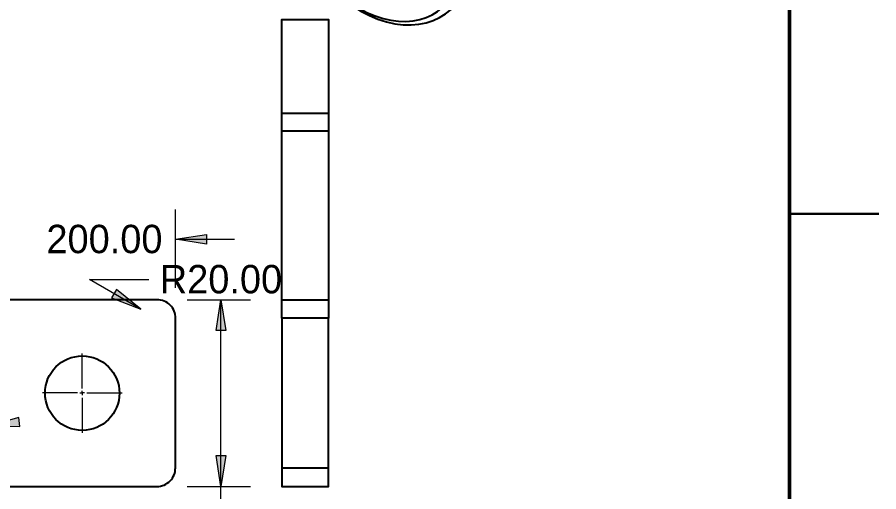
# Model space of a CAD drawing. Header units: millimetres. Extents: x 0.1 to 10.9, y 0.1 to 8.4.
# Drawn here: x 7.239 to 10.875, y 3.078 to 5.079 of the extents above; entities that cross this region are included whole.
import ezdxf

# ---------------------------------------------------------------- set-up
doc = ezdxf.new("R2010")
doc.units = ezdxf.units.MM
for name, color, linetype in [('PDF_Geometry', 7, 'Continuous'), ('PDF_Solid Fills', 7, 'Continuous'), ('PDF_Text', 7, 'Continuous')]:
    doc.layers.add(name, color=color, linetype=linetype)
doc.styles.add('PDF Century Gothic', font='GOTHIC.TTF')

msp = doc.modelspace()

# ---------------------------------------------------------------- hatches: boundary and pattern name
at = {"layer": 'PDF_Solid Fills', "transparency": 33554559}
h = msp.add_hatch(color=256, dxfattribs=at)
h.paths.add_polyline_path([(4.8236, 7.3319), (4.8431, 7.2014), (4.8028, 7.2014)], flags=0)
h.paths.add_polyline_path([(4.8236, 7.4847), (4.8028, 7.6153), (4.8431, 7.6153)], flags=0)
h.paths.add_polyline_path([(4.7778, 7.7472), (4.6472, 7.7278), (4.6472, 7.7681)], flags=0)
h.paths.add_polyline_path([(4.3444, 7.7472), (4.4736, 7.7681), (4.4736, 7.7278)], flags=0)
h.paths.add_polyline_path([(4.4944, 7.4847), (4.5139, 7.3556), (4.475, 7.3556)], flags=0)
h.paths.add_polyline_path([(4.4944, 7.4931), (4.475, 7.6222), (4.5139, 7.6222)], flags=0)
h.paths.add_polyline_path([(4.3444, 7.8444), (4.4736, 7.8639), (4.4736, 7.8236)], flags=0)
h.paths.add_polyline_path([(3.9903, 7.8444), (3.8597, 7.8236), (3.8597, 7.8639)], flags=0)
h.paths.add_polyline_path([(5.3681, 7.4931), (5.3875, 7.3625), (5.3472, 7.3625)], flags=0)
h.paths.add_polyline_path([(5.3681, 7.5681), (5.3472, 7.6972), (5.3875, 7.6972)], flags=0)
h.paths.add_polyline_path([(1.4569, 7.1972), (1.4375, 7.3278), (1.4778, 7.3278)], flags=0)
h.paths.add_polyline_path([(1.4569, 7.1778), (1.4778, 7.0472), (1.4375, 7.0472)], flags=0)
h.paths.add_polyline_path([(1.8111, 6.8569), (1.6958, 6.7931), (1.7208, 6.7611)], flags=0)
h.paths.add_polyline_path([(1.4708, 6.7153), (1.6014, 6.7125), (1.5972, 6.7514)], flags=0)
h.paths.add_polyline_path([(4.7583, 6.8292), (4.6278, 6.8083), (4.6278, 6.8486)], flags=0)
h.paths.add_polyline_path([(4.7778, 6.8292), (4.9069, 6.8486), (4.9069, 6.8083)], flags=0)
h.paths.add_polyline_path([(5.0972, 7.5181), (5.1611, 7.4028), (5.1917, 7.4264)], flags=0)
h.paths.add_polyline_path([(5.2375, 7.1778), (5.2403, 7.3097), (5.2014, 7.3042)], flags=0)
h.paths.add_polyline_path([(1.3139, 6.1639), (1.4194, 6.2417), (1.3917, 6.2694)], flags=0)
h.paths.add_polyline_path([(1.0986, 5.9486), (0.9931, 5.8708), (1.0208, 5.8431)], flags=0)
h.paths.add_polyline_path([(3.7736, 3.1), (3.7542, 3.2306), (3.7931, 3.2306)], flags=0)
h.paths.add_polyline_path([(3.7736, 5.0694), (3.7931, 4.9389), (3.7542, 4.9389)], flags=0)
h.paths.add_polyline_path([(4.1681, 5.4167), (4.0375, 5.3972), (4.0375, 5.4375)], flags=0)
h.paths.add_polyline_path([(4.9542, 5.4167), (5.0847, 5.4375), (5.0847, 5.3972)], flags=0)
h.paths.add_polyline_path([(5.8681, 5.0694), (5.8486, 5.1986), (5.8889, 5.1986)], flags=0)
h.paths.add_polyline_path([(5.8681, 4.675), (5.8889, 4.5458), (5.8486, 4.5458)], flags=0)
h.paths.add_polyline_path([(4.1681, 2.8722), (4.2972, 2.8917), (4.2972, 2.8514)], flags=0)
h.paths.add_polyline_path([(4.9542, 2.8722), (4.825, 2.8514), (4.825, 2.8917)], flags=0)
h.paths.add_polyline_path([(5.3333, 3.1), (5.3542, 2.9708), (5.3139, 2.9708)], flags=0)
h.paths.add_polyline_path([(5.3333, 3.4944), (5.3139, 3.6236), (5.3542, 3.6236)], flags=0)
h.paths.add_polyline_path([(4.9542, 3.7486), (5.0847, 3.7681), (5.0847, 3.7278)], flags=0)
h.paths.add_polyline_path([(7.1208, 3.7486), (6.9903, 3.7278), (6.9903, 3.7681)], flags=0)
h.paths.add_polyline_path([(5.9375, 3.4944), (5.9181, 3.6236), (5.9583, 3.6236)], flags=0)
h.paths.add_polyline_path([(5.9375, 3.1), (5.9583, 2.9708), (5.9181, 2.9708)], flags=0)
h.paths.add_polyline_path([(7.1208, 2.9931), (6.9903, 2.9722), (6.9903, 3.0125)], flags=0)
h.paths.add_polyline_path([(7.9069, 2.9931), (8.0375, 3.0125), (8.0375, 2.9722)], flags=0)
h.paths.add_polyline_path([(8.0986, 3.1), (8.0792, 3.2306), (8.1194, 3.2306)], flags=0)
h.paths.add_polyline_path([(8.0986, 3.8875), (8.1194, 3.7583), (8.0792, 3.7583)], flags=0)
h.paths.add_polyline_path([(7.9069, 4.1431), (8.0375, 4.1625), (8.0375, 4.1222)], flags=0)
h.paths.add_polyline_path([(7.1208, 4.1431), (6.9903, 4.1222), (6.9903, 4.1625)], flags=0)
h.paths.add_polyline_path([(4.6639, 4.7347), (4.7861, 4.7819), (4.7667, 4.8167)], flags=0)
h.paths.add_polyline_path([(5.5889, 3.9861), (5.6097, 3.8556), (5.5694, 3.8556)], flags=0)
h.paths.add_polyline_path([(5.5889, 4.1833), (5.5694, 4.3125), (5.6097, 4.3125)], flags=0)
h.paths.add_polyline_path([(7.7611, 3.8486), (7.6583, 3.9306), (7.6375, 3.8958)], flags=0)
h.paths.add_polyline_path([(5.7444, 4.2958), (5.8694, 4.3375), (5.8514, 4.3736)], flags=0)
h.paths.add_polyline_path([(7.0778, 4.975), (6.9528, 4.9333), (6.9708, 4.8986)], flags=0)
h.paths.add_polyline_path([(7.1194, 3.3556), (7.25, 3.3528), (7.2458, 3.3917)], flags=0)
h.paths.add_polyline_path([(1.9417, 4.1694), (2.0444, 4.0875), (2.0639, 4.1222)], flags=0)
h.paths.add_polyline_path([(1.9194, 4.6125), (2.0417, 4.6611), (2.0222, 4.6944)], flags=0)
h.paths.add_polyline_path([(3.6708, 2.6653), (3.5875, 2.5625), (3.6222, 2.5417)], flags=0)
h.paths.add_polyline_path([(3.5153, 2.4972), (3.6444, 2.5167), (3.6444, 2.4778)], flags=0)
h.paths.add_polyline_path([(3.1806, 2.4972), (3.05, 2.4778), (3.05, 2.5167)], flags=0)
h.paths.add_polyline_path([(3.6264, 3.5639), (3.7556, 3.5833), (3.7556, 3.5431)], flags=0)
h.paths.add_polyline_path([(3.5153, 3.5639), (3.3847, 3.5431), (3.3847, 3.5833)], flags=0)
h.paths.add_polyline_path([(4.0194, 2.8014), (4.0389, 2.6708), (3.9986, 2.6708)], flags=0)
h.paths.add_polyline_path([(4.0194, 2.9306), (3.9986, 3.0597), (4.0389, 3.0597)], flags=0)
h.paths.add_polyline_path([(3.1681, 2.9778), (3.1528, 3.1083), (3.1139, 3.0972)], flags=0)
h.paths.add_polyline_path([(3.1806, 2.4972), (3.05, 2.4778), (3.05, 2.5167)], flags=0)
h.paths.add_polyline_path([(2.6986, 2.4972), (2.8278, 2.5167), (2.8278, 2.4778)], flags=0)
h.paths.add_polyline_path([(2.2458, 2.8014), (2.2653, 2.6708), (2.225, 2.6708)], flags=0)
h.paths.add_polyline_path([(2.2458, 2.9583), (2.225, 3.0889), (2.2653, 3.0889)], flags=0)
h.paths.add_polyline_path([(2.6625, 2.9931), (2.5847, 3.1), (2.5569, 3.0708)], flags=0)
h.paths.add_polyline_path([(2.6986, 2.3833), (2.8278, 2.4042), (2.8278, 2.3639)], flags=0)
h.paths.add_polyline_path([(2.4917, 2.3833), (2.3611, 2.3639), (2.3611, 2.4042)], flags=0)
h.paths.add_polyline_path([(2.4917, 2.2847), (2.3611, 2.2653), (2.3611, 2.3056)], flags=0)
h.paths.add_polyline_path([(2.0972, 2.2847), (2.2278, 2.3056), (2.2278, 2.2653)], flags=0)
h.paths.add_polyline_path([(0.925, 2.8014), (0.9444, 2.6708), (0.9042, 2.6708)], flags=0)
h.paths.add_polyline_path([(0.925, 2.9097), (0.9042, 3.0389), (0.9444, 3.0389)], flags=0)
h.paths.add_polyline_path([(1.1139, 3.1153), (1.2431, 3.1347), (1.2431, 3.0944)], flags=0)
h.paths.add_polyline_path([(1.0639, 3.1153), (0.9347, 3.0944), (0.9347, 3.1347)], flags=0)
h.paths.add_polyline_path([(2.6806, 3.0472), (2.6611, 3.1764), (2.7, 3.1764)], flags=0)
h.paths.add_polyline_path([(2.6806, 3.0278), (2.7, 2.8972), (2.6611, 2.8972)], flags=0)
h.paths.add_polyline_path([(2.4917, 3.4153), (2.3667, 3.375), (2.3597, 3.4139)], flags=0)
h.paths.add_polyline_path([(2.2167, 3.3014), (2.3111, 3.3944), (2.3347, 3.3611)], flags=0)

# ---------------------------------------------------------------- linework, layer by layer
at = {"layer": 'PDF_Geometry', "color": 9, "lineweight": 50, "true_color": 0xc0c0c0}
msp.add_lwpolyline([(0.4986, 0.4986), (0.4986, 7.9986), (10.4986, 7.9986), (10.4986, 0.4986)], close=True, dxfattribs=at)
at = {"layer": 'PDF_Geometry', "lineweight": 25}
msp.add_lwpolyline([(4.2458, 3.1), (4.8764, 3.1, 0.418675), (4.9542, 3.1792), (4.9542, 3.3361, -0.412307), (5.1125, 3.4944), (6.9625, 3.4944, -0.412307), (7.1208, 3.3361), (7.1208, 3.1792, 0.421358), (7.1986, 3.1), (7.8292, 3.1, 0.418676), (7.9069, 3.1792), (7.9069, 3.8097, 0.432764), (7.8292, 3.8875), (6.4111, 3.8875, -0.399755), (5.6639, 4.6, 0.394148), (5.5847, 4.675), (4.9542, 4.675), (4.9542, 5.0694), (4.2458, 5.0694, 0.418676), (4.1681, 4.9903), (4.1681, 3.1792, 0.421359)], format="xyb", close=True, dxfattribs=at)
for points in [[(8.3556, 4.675), (8.3556, 5.0694), (8.5528, 5.0694), (8.5528, 4.675)], [(8.3556, 4.6), (8.3556, 4.6111), (8.3556, 4.6222), (8.3556, 4.6319), (8.3556, 4.6417), (8.3556, 4.65), (8.3556, 4.6569), (8.3556, 4.6639), (8.3556, 4.6681), (8.3556, 4.6722), (8.3556, 4.675), (8.5528, 4.675), (8.5528, 4.6722), (8.5528, 4.6681), (8.5528, 4.6639), (8.5528, 4.6569), (8.5528, 4.65), (8.5528, 4.6417), (8.5528, 4.6319), (8.5528, 4.6222), (8.5528, 4.6111), (8.5528, 4.6)], [(8.3556, 3.8875), (8.3556, 3.8889), (8.3556, 3.8903), (8.3556, 3.8944), (8.3556, 3.8986), (8.3556, 3.9056), (8.3556, 3.9125), (8.3556, 3.9222), (8.3556, 3.9333), (8.3556, 3.9444), (8.3556, 3.9569), (8.3556, 3.9722), (8.3556, 3.9875), (8.3556, 4.0042), (8.3556, 4.0222), (8.3556, 4.0417), (8.3556, 4.0625), (8.3556, 4.0833), (8.3556, 4.1056), (8.3556, 4.1292), (8.3556, 4.1542), (8.3556, 4.1792), (8.3556, 4.2056), (8.3556, 4.2319), (8.3556, 4.2597), (8.3556, 4.2889), (8.3556, 4.3181), (8.3556, 4.3472), (8.3556, 4.3778), (8.3556, 4.4083), (8.3556, 4.4403), (8.3556, 4.4708), (8.3556, 4.5028), (8.3556, 4.5347), (8.3556, 4.5681), (8.3556, 4.6), (8.5528, 4.6), (8.5528, 4.5681), (8.5528, 4.5347), (8.5528, 4.5028), (8.5528, 4.4708), (8.5528, 4.4403), (8.5528, 4.4083), (8.5528, 4.3778), (8.5528, 4.3472), (8.5528, 4.3181), (8.5528, 4.2889), (8.5528, 4.2597), (8.5528, 4.2319), (8.5528, 4.2056), (8.5528, 4.1792), (8.5528, 4.1542), (8.5528, 4.1292), (8.5528, 4.1056), (8.5528, 4.0833), (8.5528, 4.0625), (8.5528, 4.0417), (8.5528, 4.0222), (8.5528, 4.0042), (8.5528, 3.9875), (8.5528, 3.9722), (8.5528, 3.9569), (8.5528, 3.9444), (8.5528, 3.9333), (8.5528, 3.9222), (8.5528, 3.9125), (8.5528, 3.9056), (8.5528, 3.8986), (8.5528, 3.8944), (8.5528, 3.8903), (8.5528, 3.8889), (8.5528, 3.8875)], [(8.3556, 3.8097), (8.3556, 3.8208), (8.3556, 3.8306), (8.3556, 3.8417), (8.3556, 3.8514), (8.3556, 3.8611), (8.3556, 3.8681), (8.3556, 3.875), (8.3556, 3.8806), (8.3556, 3.8847), (8.3556, 3.8875), (8.5528, 3.8875), (8.5528, 3.8847), (8.5528, 3.8806), (8.5528, 3.875), (8.5528, 3.8681), (8.5528, 3.8611), (8.5528, 3.8514), (8.5528, 3.8417), (8.5528, 3.8306), (8.5528, 3.8208), (8.5528, 3.8097)], [(8.3556, 3.1792), (8.3556, 3.1681), (8.3556, 3.1569), (8.3556, 3.1458), (8.3556, 3.1361), (8.3556, 3.1278), (8.3556, 3.1194), (8.3556, 3.1125), (8.3556, 3.1069), (8.3556, 3.1042), (8.3556, 3.1014), (8.3556, 3.1), (8.5528, 3.1), (8.5528, 3.1014), (8.5528, 3.1042), (8.5528, 3.1069), (8.5528, 3.1125), (8.5528, 3.1194), (8.5528, 3.1278), (8.5528, 3.1361), (8.5528, 3.1458), (8.5528, 3.1569), (8.5528, 3.1681), (8.5528, 3.1792)]]:
    msp.add_lwpolyline(points, dxfattribs=at)
at = {"layer": 'PDF_Geometry', "lineweight": 18}
for points in [[(7.9069, 3.9375), (7.9069, 4.2681)], [(7.9069, 4.1431), (8.1569, 4.1431)], [(7.7611, 3.8486), (7.5444, 3.9736), (7.7944, 3.9736)], [(7.9569, 3.8875), (8.2236, 3.8875)], [(8.3486, 2.775), (8.0986, 2.775), (8.0986, 3.1), (8.0986, 3.8875)], [(7.5139, 3.5139), (7.5139, 3.6611)], [(7.4944, 3.4944), (7.3458, 3.4944)], [(7.5042, 3.4944), (7.5139, 3.4944), (7.5139, 3.5042)], [(7.5236, 3.4944), (7.5139, 3.4944), (7.5139, 3.4847)], [(7.5333, 3.4944), (7.6819, 3.4944)], [(7.5139, 3.4736), (7.5139, 3.3264)], [(7.9569, 3.1), (8.2236, 3.1)]]:
    msp.add_lwpolyline(points, dxfattribs=at)
at = {"layer": 'PDF_Geometry', "color": 9, "lineweight": 25, "true_color": 0xc0c0c0}
msp.add_lwpolyline([(10.875, 4.25), (10.4986, 4.25)], close=True, dxfattribs=at)
at = {"layer": 'PDF_Geometry', "lineweight": 18}
for points in [[(7.9069, 4.1431), (8.0375, 4.1625), (8.0375, 4.1222)], [(7.7611, 3.8486), (7.6583, 3.9306), (7.6375, 3.8958)], [(8.0986, 3.8875), (8.1194, 3.7583), (8.0792, 3.7583)], [(7.1194, 3.3556), (7.25, 3.3528), (7.2458, 3.3917)], [(8.0986, 3.1), (8.0792, 3.2306), (8.1194, 3.2306)]]:
    msp.add_lwpolyline(points, close=True, dxfattribs=at)
at = {"layer": 'PDF_Geometry', "lineweight": 25}
msp.add_lwpolyline([(8.5528, 3.8097), (8.3556, 3.8097), (8.3556, 3.1792), (8.5528, 3.1792)], close=True, dxfattribs=at)
msp.add_circle((7.5138, 3.4937), 0.1571, dxfattribs=at)
for centre, major_axis, ratio, start_param, end_param in [((8.7967, 5.4043), (-0.278, 0.2882), 0.758593, 0.667848, 6.951033), ((8.7824, 5.3897), (-0.257, 0.2636), 0.757367, 0.662586, 6.945771)]:
    msp.add_ellipse(centre, major_axis=major_axis, ratio=ratio, start_param=start_param, end_param=end_param, dxfattribs=at)

# ---------------------------------------------------------------- texts
at = {"layer": 'PDF_Text', "char_height": 0.11971, "attachment_point": 4, "style": 'PDF Century Gothic'}
for s, insert in [('200.00', (7.3628, 4.1432)), ('R20.00', (7.8411, 3.9738))]:
    msp.add_mtext(s, dxfattribs=dict(at, insert=insert))

doc.saveas('drawing.dxf')
